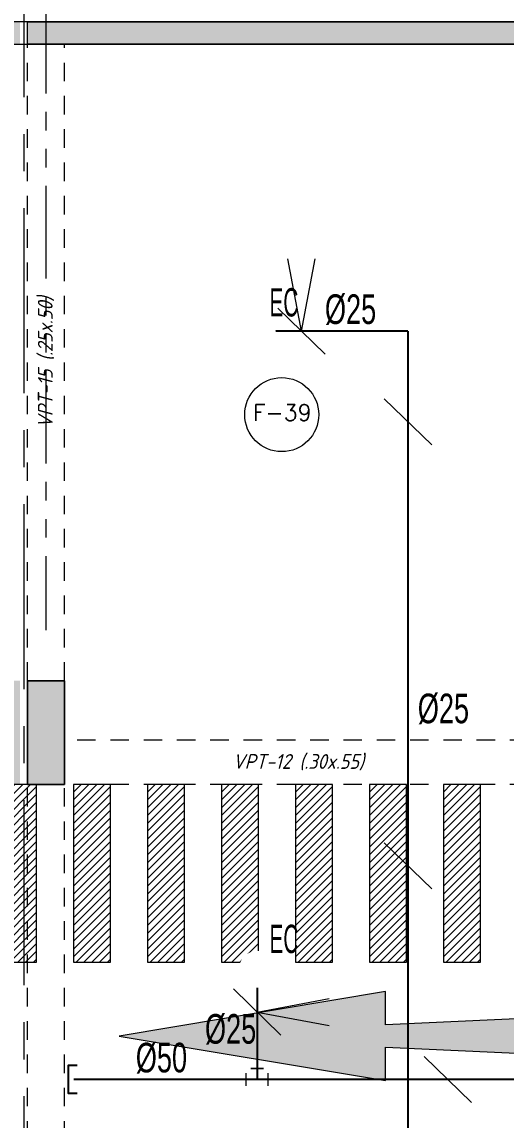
# Model space of a CAD drawing. Header units: millimetres. Extents: x 2085 to 2829, y 1352 to 1631.
# Drawn here: x 2156.79 to 2160.06, y 1451.82 to 1459.24 of the extents above; entities that cross this region are included whole.
import ezdxf
from ezdxf.enums import TextEntityAlignment as Align

# ---------------------------------------------------------------- set-up
doc = ezdxf.new("R2010")
doc.units = ezdxf.units.MM
doc.set_wipeout_variables(frame=1)
for name, pattern in [('CENTER', [2, 1.25, -0.25, 0.25, -0.25]), ('HIDDEN', [0.375, 0.25, -0.125]), ('HIDDEN2', [0.1875, 0.125, -0.0625]), ('PHANTOM', [2.5, 1.25, -0.25, 0.25, -0.25, 0.25, -0.25]), ('PHANTOM2', [1.25, 0.625, -0.125, 0.125, -0.125, 0.125, -0.125])]:
    doc.linetypes.add(name, pattern=pattern)
doc.layers.get('0').update_dxf_attribs({"color": 251, "lineweight": 9})
for name, color, linetype, lineweight in [('000 SOS 911 - ACCESORIOS ACI', 3, 'Continuous', 20), ('000 SOS 911 ACCESORIOS', 3, 'Continuous', 20), ('000 SOS 911 ROCIADORES', 5, 'Continuous', 25), ('000 SOS 911 TEXTOS ACI', 7, 'Continuous', 9), ('000 SOS 911 TUBERIA ACI', 3, 'Continuous', 25), ('A-EJES', 251, 'PHANTOM', 9), ('A-ESTRUCTURA-HATCH', 251, 'Continuous', 13), ('A-ESTRUCTURA-PLACAS', 251, 'Continuous', 13), ('A-ESTRUCTURA-VIGAS', 251, 'HIDDEN2', 13), ('A-MUROS', 251, 'Continuous', 9), ('A-NUMERO ESTAC', 251, 'Continuous', 13), ('A-TEXTO-INDICACIONES', 251, 'Continuous', 13), ('CIRCULACION PEATONAL', 251, 'Continuous', 13)]:
    doc.layers.add(name, color=color, linetype=linetype, lineweight=lineweight)
doc.layers.add('A-ETAPAS', color=251, linetype='Continuous', lineweight=9, plot=False)
doc.layers.add('A_50_Vigas Chata', color=251, linetype='HIDDEN', lineweight=13, plot=False)
doc.styles.add('APPIA -TEXTOS-GENERALES', font='isocp.shx', dxfattribs={"oblique": 15})
doc.styles.add('PIPE', font='ARIALN.TTF', dxfattribs={"width": 0.8})
doc.styles.add('ROMANS', font='romans.shx', dxfattribs={"width": 0.8})

# ---------------------------------------------------------------- blocks, each defined once
blk = doc.blocks.new('002')
at = {"layer": '000 SOS 911 ROCIADORES', "color": 5, "style": 'PIPE', "width": 0.641273}
blk.add_text('EC', height=0.14693, dxfattribs=at).set_placement((2884.5692, 1470.2615, 0), (2884.7191, 1470.2615, 0), align=Align.FIT)
blk.add_wipeout([(2884.6014, 1470.1768), (2884.6013, 1470.178), (2884.6013, 1470.1792), (2884.6013, 1470.1804), (2884.6012, 1470.1816), (2884.6012, 1470.1828), (2884.6011, 1470.184), (2884.601, 1470.1852), (2884.6009, 1470.1864), (2884.6007, 1470.1876), (2884.6006, 1470.1888), (2884.6004, 1470.19), (2884.6003, 1470.1911), (2884.6001, 1470.1923), (2884.5999, 1470.1935), (2884.5997, 1470.1947), (2884.5994, 1470.1959), (2884.5992, 1470.197), (2884.5989, 1470.1982), (2884.5987, 1470.1994), (2884.5984, 1470.2005), (2884.5981, 1470.2017), (2884.5977, 1470.2028), (2884.5974, 1470.204), (2884.5971, 1470.2051), (2884.5967, 1470.2063), (2884.5963, 1470.2074), (2884.5959, 1470.2085), (2884.5955, 1470.2097), (2884.5951, 1470.2108), (2884.5947, 1470.2119), (2884.5942, 1470.213), (2884.5938, 1470.2141), (2884.5933, 1470.2152), (2884.5928, 1470.2163), (2884.5923, 1470.2174), (2884.5918, 1470.2185), (2884.5912, 1470.2195), (2884.5907, 1470.2206), (2884.5901, 1470.2217), (2884.5896, 1470.2227), (2884.589, 1470.2238), (2884.5884, 1470.2248), (2884.5878, 1470.2258), (2884.5872, 1470.2269), (2884.5865, 1470.2279), (2884.5859, 1470.2289), (2884.5852, 1470.2299), (2884.5845, 1470.2309), (2884.5839, 1470.2318), (2884.5832, 1470.2328), (2884.5825, 1470.2338), (2884.5817, 1470.2347), (2884.581, 1470.2357), (2884.5803, 1470.2366), (2884.5795, 1470.2375), (2884.5787, 1470.2385), (2884.5779, 1470.2394), (2884.5772, 1470.2403), (2884.5764, 1470.2412), (2884.5755, 1470.242), (2884.5747, 1470.2429), (2884.5739, 1470.2438), (2884.573, 1470.2446), (2884.5722, 1470.2454), (2884.5713, 1470.2463), (2884.5704, 1470.2471), (2884.5695, 1470.2479), (2884.5686, 1470.2487), (2884.5677, 1470.2495), (2884.5668, 1470.2502), (2884.5659, 1470.251), (2884.565, 1470.2517), (2884.564, 1470.2525), (2884.5631, 1470.2532), (2884.5621, 1470.2539), (2884.5611, 1470.2546), (2884.5601, 1470.2553), (2884.5591, 1470.2559), (2884.5581, 1470.2566), (2884.5571, 1470.2573), (2884.5561, 1470.2579), (2884.5551, 1470.2585), (2884.5541, 1470.2591), (2884.553, 1470.2597), (2884.552, 1470.2603), (2884.5509, 1470.2609), (2884.5499, 1470.2614), (2884.5488, 1470.262), (2884.5477, 1470.2625), (2884.5467, 1470.263), (2884.5456, 1470.2635), (2884.5445, 1470.264), (2884.5434, 1470.2645), (2884.5423, 1470.2649), (2884.5412, 1470.2654), (2884.5401, 1470.2658), (2884.5389, 1470.2662), (2884.5378, 1470.2667), (2884.5367, 1470.267), (2884.5355, 1470.2674), (2884.5344, 1470.2678), (2884.5333, 1470.2681), (2884.5321, 1470.2685), (2884.5309, 1470.2688), (2884.5298, 1470.2691), (2884.5286, 1470.2694), (2884.5275, 1470.2697), (2884.5263, 1470.2699), (2884.5251, 1470.2702), (2884.524, 1470.2704), (2884.5228, 1470.2706), (2884.5216, 1470.2708), (2884.5204, 1470.271), (2884.5192, 1470.2712), (2884.518, 1470.2713), (2884.5169, 1470.2715), (2884.5157, 1470.2716), (2884.5145, 1470.2717), (2884.5133, 1470.2718), (2884.5121, 1470.2719), (2884.5109, 1470.272), (2884.5097, 1470.272), (2884.5085, 1470.2721), (2884.5073, 1470.2721), (2884.5061, 1470.2721), (2884.5049, 1470.2721), (2884.5037, 1470.2721), (2884.5025, 1470.272), (2884.5013, 1470.272), (2884.5001, 1470.2719), (2884.4989, 1470.2718), (2884.4977, 1470.2717), (2884.4965, 1470.2716), (2884.4954, 1470.2715), (2884.4942, 1470.2713), (2884.493, 1470.2712), (2884.4918, 1470.271), (2884.4906, 1470.2708), (2884.4894, 1470.2706), (2884.4883, 1470.2704), (2884.4871, 1470.2702), (2884.4859, 1470.2699), (2884.4847, 1470.2697), (2884.4836, 1470.2694), (2884.4824, 1470.2691), (2884.4813, 1470.2688), (2884.4801, 1470.2685), (2884.479, 1470.2681), (2884.4778, 1470.2678), (2884.4767, 1470.2674), (2884.4755, 1470.267), (2884.4744, 1470.2667), (2884.4733, 1470.2662), (2884.4722, 1470.2658), (2884.471, 1470.2654), (2884.4699, 1470.2649), (2884.4688, 1470.2645), (2884.4677, 1470.264), (2884.4666, 1470.2635), (2884.4655, 1470.263), (2884.4645, 1470.2625), (2884.4634, 1470.262), (2884.4623, 1470.2614), (2884.4613, 1470.2609), (2884.4602, 1470.2603), (2884.4592, 1470.2597), (2884.4581, 1470.2591), (2884.4571, 1470.2585), (2884.4561, 1470.2579), (2884.4551, 1470.2573), (2884.4541, 1470.2566), (2884.4531, 1470.2559), (2884.4521, 1470.2553), (2884.4511, 1470.2546), (2884.4501, 1470.2539), (2884.4492, 1470.2532), (2884.4482, 1470.2525), (2884.4473, 1470.2517), (2884.4463, 1470.251), (2884.4454, 1470.2502), (2884.4445, 1470.2495), (2884.4436, 1470.2487), (2884.4427, 1470.2479), (2884.4418, 1470.2471), (2884.4409, 1470.2463), (2884.44, 1470.2454), (2884.4392, 1470.2446), (2884.4383, 1470.2438), (2884.4375, 1470.2429), (2884.4367, 1470.242), (2884.4359, 1470.2412), (2884.4351, 1470.2403), (2884.4343, 1470.2394), (2884.4335, 1470.2385), (2884.4327, 1470.2375), (2884.432, 1470.2366), (2884.4312, 1470.2357), (2884.4305, 1470.2347), (2884.4298, 1470.2338), (2884.429, 1470.2328), (2884.4283, 1470.2318), (2884.4277, 1470.2309), (2884.427, 1470.2299), (2884.4263, 1470.2289), (2884.4257, 1470.2279), (2884.425, 1470.2269), (2884.4244, 1470.2258), (2884.4238, 1470.2248), (2884.4232, 1470.2238), (2884.4226, 1470.2227), (2884.4221, 1470.2217), (2884.4215, 1470.2206), (2884.421, 1470.2195), (2884.4204, 1470.2185), (2884.4199, 1470.2174), (2884.4194, 1470.2163), (2884.4189, 1470.2152), (2884.4185, 1470.2141), (2884.418, 1470.213), (2884.4175, 1470.2119), (2884.4171, 1470.2108), (2884.4167, 1470.2097), (2884.4163, 1470.2085), (2884.4159, 1470.2074), (2884.4155, 1470.2063), (2884.4152, 1470.2051), (2884.4148, 1470.204), (2884.4145, 1470.2028), (2884.4142, 1470.2017), (2884.4138, 1470.2005), (2884.4136, 1470.1994), (2884.4133, 1470.1982), (2884.413, 1470.197), (2884.4128, 1470.1959), (2884.4125, 1470.1947), (2884.4123, 1470.1935), (2884.4121, 1470.1923), (2884.4119, 1470.1911), (2884.4118, 1470.19), (2884.4116, 1470.1888), (2884.4115, 1470.1876), (2884.4113, 1470.1864), (2884.4112, 1470.1852), (2884.4111, 1470.184), (2884.411, 1470.1828), (2884.411, 1470.1816), (2884.4109, 1470.1804), (2884.4109, 1470.1792), (2884.4109, 1470.178), (2884.4109, 1470.1768), (2884.4109, 1470.1756), (2884.4109, 1470.1744), (2884.4109, 1470.1732), (2884.411, 1470.172), (2884.411, 1470.1709), (2884.4111, 1470.1697), (2884.4112, 1470.1685), (2884.4113, 1470.1673), (2884.4115, 1470.1661), (2884.4116, 1470.1649), (2884.4118, 1470.1637), (2884.4119, 1470.1625), (2884.4121, 1470.1613), (2884.4123, 1470.1602), (2884.4125, 1470.159), (2884.4128, 1470.1578), (2884.413, 1470.1566), (2884.4133, 1470.1555), (2884.4136, 1470.1543), (2884.4138, 1470.1531), (2884.4142, 1470.152), (2884.4145, 1470.1508), (2884.4148, 1470.1497), (2884.4152, 1470.1485), (2884.4155, 1470.1474), (2884.4159, 1470.1463), (2884.4163, 1470.1451), (2884.4167, 1470.144), (2884.4171, 1470.1429), (2884.4175, 1470.1418), (2884.418, 1470.1407), (2884.4185, 1470.1396), (2884.4189, 1470.1385), (2884.4194, 1470.1374), (2884.4199, 1470.1363), (2884.4204, 1470.1352), (2884.421, 1470.1341), (2884.4215, 1470.1331), (2884.4221, 1470.132), (2884.4226, 1470.1309), (2884.4232, 1470.1299), (2884.4238, 1470.1289), (2884.4244, 1470.1278), (2884.425, 1470.1268), (2884.4257, 1470.1258), (2884.4263, 1470.1248), (2884.427, 1470.1238), (2884.4277, 1470.1228), (2884.4283, 1470.1218), (2884.429, 1470.1208), (2884.4298, 1470.1199), (2884.4305, 1470.1189), (2884.4312, 1470.118), (2884.432, 1470.117), (2884.4327, 1470.1161), (2884.4335, 1470.1152), (2884.4343, 1470.1143), (2884.4351, 1470.1134), (2884.4359, 1470.1125), (2884.4367, 1470.1116), (2884.4375, 1470.1108), (2884.4383, 1470.1099), (2884.4392, 1470.1091), (2884.44, 1470.1082), (2884.4409, 1470.1074), (2884.4418, 1470.1066), (2884.4427, 1470.1058), (2884.4436, 1470.105), (2884.4445, 1470.1042), (2884.4454, 1470.1034), (2884.4463, 1470.1027), (2884.4473, 1470.1019), (2884.4482, 1470.1012), (2884.4492, 1470.1005), (2884.4501, 1470.0998), (2884.4511, 1470.0991), (2884.4521, 1470.0984), (2884.4531, 1470.0977), (2884.4541, 1470.0971), (2884.4551, 1470.0964), (2884.4561, 1470.0958), (2884.4571, 1470.0952), (2884.4581, 1470.0945), (2884.4592, 1470.0939), (2884.4602, 1470.0934), (2884.4613, 1470.0928), (2884.4623, 1470.0922), (2884.4634, 1470.0917), (2884.4645, 1470.0912), (2884.4655, 1470.0906), (2884.4666, 1470.0901), (2884.4677, 1470.0897), (2884.4688, 1470.0892), (2884.4699, 1470.0887), (2884.471, 1470.0883), (2884.4722, 1470.0878), (2884.4733, 1470.0874), (2884.4744, 1470.087), (2884.4755, 1470.0866), (2884.4767, 1470.0862), (2884.4778, 1470.0859), (2884.479, 1470.0855), (2884.4801, 1470.0852), (2884.4813, 1470.0849), (2884.4824, 1470.0846), (2884.4836, 1470.0843), (2884.4847, 1470.084), (2884.4859, 1470.0837), (2884.4871, 1470.0835), (2884.4883, 1470.0833), (2884.4894, 1470.0831), (2884.4906, 1470.0829), (2884.4918, 1470.0827), (2884.493, 1470.0825), (2884.4942, 1470.0823), (2884.4954, 1470.0822), (2884.4965, 1470.0821), (2884.4977, 1470.082), (2884.4989, 1470.0819), (2884.5001, 1470.0818), (2884.5013, 1470.0817), (2884.5025, 1470.0817), (2884.5037, 1470.0816), (2884.5049, 1470.0816), (2884.5061, 1470.0816), (2884.5073, 1470.0816), (2884.5085, 1470.0816), (2884.5097, 1470.0817), (2884.5109, 1470.0817), (2884.5121, 1470.0818), (2884.5133, 1470.0819), (2884.5145, 1470.082), (2884.5157, 1470.0821), (2884.5169, 1470.0822), (2884.518, 1470.0823), (2884.5192, 1470.0825), (2884.5204, 1470.0827), (2884.5216, 1470.0829), (2884.5228, 1470.0831), (2884.524, 1470.0833), (2884.5251, 1470.0835), (2884.5263, 1470.0837), (2884.5275, 1470.084), (2884.5286, 1470.0843), (2884.5298, 1470.0846), (2884.5309, 1470.0849), (2884.5321, 1470.0852), (2884.5333, 1470.0855), (2884.5344, 1470.0859), (2884.5355, 1470.0862), (2884.5367, 1470.0866), (2884.5378, 1470.087), (2884.5389, 1470.0874), (2884.5401, 1470.0878), (2884.5412, 1470.0883), (2884.5423, 1470.0887), (2884.5434, 1470.0892), (2884.5445, 1470.0897), (2884.5456, 1470.0901), (2884.5467, 1470.0906), (2884.5477, 1470.0912), (2884.5488, 1470.0917), (2884.5499, 1470.0922), (2884.5509, 1470.0928), (2884.552, 1470.0934), (2884.553, 1470.0939), (2884.5541, 1470.0945), (2884.5551, 1470.0952), (2884.5561, 1470.0958), (2884.5571, 1470.0964), (2884.5581, 1470.0971), (2884.5591, 1470.0977), (2884.5601, 1470.0984), (2884.5611, 1470.0991), (2884.5621, 1470.0998), (2884.5631, 1470.1005), (2884.564, 1470.1012), (2884.565, 1470.1019), (2884.5659, 1470.1027), (2884.5668, 1470.1034), (2884.5677, 1470.1042), (2884.5686, 1470.105), (2884.5695, 1470.1058), (2884.5704, 1470.1066), (2884.5713, 1470.1074), (2884.5722, 1470.1082), (2884.573, 1470.1091), (2884.5739, 1470.1099), (2884.5747, 1470.1108), (2884.5755, 1470.1116), (2884.5764, 1470.1125), (2884.5772, 1470.1134), (2884.5779, 1470.1143), (2884.5787, 1470.1152), (2884.5795, 1470.1161), (2884.5803, 1470.117), (2884.581, 1470.118), (2884.5817, 1470.1189), (2884.5825, 1470.1199), (2884.5832, 1470.1208), (2884.5839, 1470.1218), (2884.5845, 1470.1228), (2884.5852, 1470.1238), (2884.5859, 1470.1248), (2884.5865, 1470.1258), (2884.5872, 1470.1268), (2884.5878, 1470.1278), (2884.5884, 1470.1289), (2884.589, 1470.1299), (2884.5896, 1470.1309), (2884.5901, 1470.132), (2884.5907, 1470.1331), (2884.5912, 1470.1341), (2884.5918, 1470.1352), (2884.5923, 1470.1363), (2884.5928, 1470.1374), (2884.5933, 1470.1385), (2884.5938, 1470.1396), (2884.5942, 1470.1407), (2884.5947, 1470.1418), (2884.5951, 1470.1429), (2884.5955, 1470.144), (2884.5959, 1470.1451), (2884.5963, 1470.1463), (2884.5967, 1470.1474), (2884.5971, 1470.1485), (2884.5974, 1470.1497), (2884.5977, 1470.1508), (2884.5981, 1470.152), (2884.5984, 1470.1531), (2884.5987, 1470.1543), (2884.5989, 1470.1555), (2884.5992, 1470.1566), (2884.5994, 1470.1578), (2884.5997, 1470.159), (2884.5999, 1470.1602), (2884.6001, 1470.1613), (2884.6003, 1470.1625), (2884.6004, 1470.1637), (2884.6006, 1470.1649), (2884.6007, 1470.1661), (2884.6009, 1470.1673), (2884.601, 1470.1685), (2884.6011, 1470.1697), (2884.6012, 1470.1709), (2884.6012, 1470.172), (2884.6013, 1470.1732), (2884.6013, 1470.1744), (2884.6013, 1470.1756)]).translate(0, 0, 0).dxf.layer = '000 SOS 911 ROCIADORES'
blk = doc.blocks.new('003')
at = {"layer": '000 SOS 911 ROCIADORES', "xscale": 1.3, "yscale": 1.3, "zscale": 1.3}
blk.add_blockref('002', (-841.8386, -416.7664, 0), dxfattribs=at)
blk = doc.blocks.new('007')
at = {"layer": '000 SOS 911 - ACCESORIOS ACI'}
for q in [(26830.8377, -4054.7652, 0), (26831.0221, -4054.7652, 0)]:
    blk.add_line((26830.9299, -4055.2525, 0), q, dxfattribs=at)
blk = doc.blocks.new('ACCS.ELBOW.90')
at = {"layer": '000 SOS 911 - ACCESORIOS ACI', "color": 100}
for p, q in [((0.098, 0.168), (-0.098, 0.168)), ((0.168, -0.098), (0.168, 0.098))]:
    blk.add_line(p, q, dxfattribs=at)
at = {"layer": '000 SOS 911 - ACCESORIOS ACI', "color": 9}
for p in [(0, 0.168), (0.168, 0)]:
    blk.add_line(p, (0, 0), dxfattribs=at)
blk = doc.blocks.new('EST P2')
at = {"layer": 'A-ESTRUCTURA-HATCH'}
h = blk.add_hatch(color=256, dxfattribs=at)
h.dxf.hatch_style = 1
h.paths.add_polyline_path([(-19.4245, 5.95), (-23.3744, 5.95), (-23.3744, 4.9999), (-25.49, 4.9999), (-25.49, 4.85), (-23.2244, 4.85), (-23.2244, 5.75), (-19.5746, 5.75), (-19.5746, 4.85), (-18.03, 4.85), (-18.03, 4.9999), (-19.4246, 4.9999)])
h.paths.add_polyline_path([(-25.54, 4.9999), (-32.4, 4.9998), (-32.4, 4.85), (-25.54, 4.85)])
h.paths.add_polyline_path([(-32.45, 4.9998), (-39.91, 4.9998), (-39.91, 4.85), (-32.45, 4.85)])
h.paths.add_polyline_path([(-39.96, 4.9998), (-44.735, 4.9997), (-44.735, 4.85), (-39.96, 4.85)])
h.paths.add_polyline_path([(-44.785, 5.05), (-45.035, 5.05), (-45.035, 0.15), (-47.24, 0.15), (-47.24, -0.15), (-44.785, -0.15)])
h.paths.add_polyline_path([(-46.99, -0.2), (-47.24, -0.2), (-47.24, -6.1), (-46.99, -6.1)])
h.paths.add_polyline_path([(-46.99, -6.15), (-47.24, -6.15), (-47.24, -11.4), (-46.99, -11.4)])
h.paths.add_polyline_path([(-39.96, -11.15), (-46.94, -11.15), (-46.94, -11.3), (-39.96, -11.3)])
h.paths.add_polyline_path([(-32.45, -11.15), (-39.91, -11.15), (-39.91, -11.3), (-32.45, -11.3)])
h.paths.add_polyline_path([(-25.54, -11.15), (-32.4, -11.15), (-32.4, -11.3), (-25.54, -11.3)])
h.paths.add_polyline_path([(-18.03, -11.15), (-25.49, -11.15), (-25.49, -11.3), (-18.03, -11.3)])
h.paths.add_polyline_path([(-11.12, -11.15), (-17.98, -11.15), (-17.98, -11.3), (-11.12, -11.3)])
h.paths.add_polyline_path([(-3.61, -11.1501), (-11.07, -11.15), (-11.07, -11.3), (-3.61, -11.3001)])
h.paths.add_polyline_path([(3.6, -11.15), (-3.56, -11.15), (-3.56, -11.3001), (3.6, -11.3001)])
h.paths.add_polyline_path([(12.2, -11.15), (3.65, -11.15), (3.65, -11.3001), (12.2, -11.3001)])
h.paths.add_polyline_path([(18.02, -11.15), (12.25, -11.15), (12.25, -11.3001), (18.02, -11.3001)])
h.paths.add_polyline_path([(23.02, -11.15), (18.07, -11.15), (18.07, -11.3001), (23.02, -11.3001)])
h.paths.add_polyline_path([(30.23, -11.15), (23.07, -11.15), (23.07, -11.3001), (30.23, -11.3001)])
h.paths.add_polyline_path([(35.53, -11.15), (30.28, -11.15), (30.28, -11.3001), (35.53, -11.3001)])
h.paths.add_polyline_path([(43.04, -11.1501), (35.58, -11.1501), (35.58, -11.3), (43.04, -11.3)])
h.paths.add_polyline_path([(49.95, -11.1501), (43.09, -11.1501), (43.09, -11.3), (49.95, -11.3)])
h.paths.add_polyline_path([(57.46, -11.1501), (50, -11.1501), (50, -11.3), (57.46, -11.3)])
h.paths.add_polyline_path([(64.37, -11.1501), (57.51, -11.1501), (57.51, -11.3), (64.37, -11.3)])
h.paths.add_polyline_path([(71.88, -11.1501), (64.42, -11.1501), (64.42, -11.3), (71.88, -11.3001)])
h.paths.add_polyline_path([(59.8007, -0.15), (60.0007, -0.15, -0.616916), (65.2721, 2.4964), (65.2722, -0.15), (65.4222, -0.15), (65.4221, 2.3777, -0.221665), (66.6007, -0.1499), (66.8007, -0.1499, 0.99999)], flags=0)
h.paths.add_polyline_path([(72.8007, -0.15), (73.0007, -0.15, 1), (53.6007, -0.15), (53.8007, -0.15, -1)])
h.paths.add_polyline_path([(53.3757, 5), (51.865, 5), (51.865, 4.85), (53.3757, 4.85)])
h.paths.add_polyline_path([(51.865, 5), (47.915, 5), (47.915, -0.15), (50.25, -0.15), (50.25, 0), (48.065, 0), (48.065, 2.05), (50.015, 2.05), (50.015, 2.2), (48.065, 2.2), (48.065, 4.85), (51.715, 4.85), (51.715, 1.9), (51.865, 1.9), (51.865, 4.85), (51.865, 4.85)])
h.paths.add_polyline_path([(47.865, 5), (43.09, 5), (43.09, 4.85), (47.865, 4.85)])
h.paths.add_polyline_path([(43.04, 5), (35.58, 5), (35.58, 4.85), (43.04, 4.85)])
h.paths.add_polyline_path([(32.7261, 5.9498), (28.7761, 5.9498), (28.7761, 5), (23.07, 5), (23.07, 4.85), (28.9261, 4.85), (28.9261, 5.7498), (32.5761, 5.7498), (32.5761, 4.85), (35.53, 4.85), (35.53, 5), (32.7261, 5)])
h.paths.add_polyline_path([(23.02, 5), (18.07, 5), (18.07, 4.85), (23.02, 4.85)])
h.paths.add_polyline_path([(18.02, 5), (12.25, 5), (12.25, 4.85), (18.02, 4.85)])
h.paths.add_polyline_path([(12.2, 5), (5.8757, 5), (5.8757, 4.85), (12.2, 4.85)])
h.paths.add_polyline_path([(3.7748, 5), (-3.56, 5), (-3.56, 4.85), (-0.175, 4.85), (-0.175, -0.1506), (1.925, -0.1506), (1.925, -0.0004), (-0.0249, 0), (-0.0249, 2.05), (3.7748, 2.0501), (3.7748, 2.2), (-0.0249, 2.2), (-0.0249, 4.85), (3.6248, 4.85), (3.6248, 3.1999), (3.7748, 3.1999)])
h.paths.add_polyline_path([(-3.61, 5), (-11.07, 5), (-11.07, 4.85), (-3.61, 4.85)])
h.paths.add_polyline_path([(-11.12, 5), (-17.98, 4.9999), (-17.98, 4.85), (-11.12, 4.85)])
h = blk.add_hatch(color=256, dxfattribs=at)
h.dxf.hatch_style = 1
h.paths.add_polyline_path([(-3.56, -6.15), (-3.31, -6.15), (-3.31, -6.85), (-3.56, -6.85)])
h.paths.add_polyline_path([(-3.56, 0.55), (-3.31, 0.55), (-3.31, -0.15), (-3.56, -0.15)])
h.paths.add_polyline_path([(-3.86, -6.15), (-3.61, -6.15), (-3.61, -6.85), (-3.86, -6.85)])
h.paths.add_polyline_path([(-3.86, 0.55), (-3.61, 0.55), (-3.61, -0.15), (-3.86, -0.15)])
h.paths.add_polyline_path([(-11.07, -6.15), (-10.82, -6.15), (-10.82, -6.85), (-11.07, -6.85)])
h.paths.add_polyline_path([(-11.07, 0.55), (-10.82, 0.55), (-10.82, -0.15), (-11.07, -0.15)])
h.paths.add_polyline_path([(-18.28, -6.15), (-18.03, -6.15), (-18.03, -6.85), (-18.28, -6.85)])
h.paths.add_polyline_path([(-18.28, 0.55), (-18.03, 0.55), (-18.03, -0.15), (-18.28, -0.15)])
h.paths.add_polyline_path([(-25.49, -6.15), (-25.24, -6.15), (-25.24, -6.85), (-25.49, -6.85)])
h.paths.add_polyline_path([(-25.49, 0.55), (-25.24, 0.55), (-25.24, -0.15), (-25.49, -0.15)])
h.paths.add_polyline_path([(-32.7, -6.15), (-32.45, -6.15), (-32.45, -6.85), (-32.7, -6.85)])
h.paths.add_polyline_path([(-32.7, 0.55), (-32.45, 0.55), (-32.45, -0.15), (-32.7, -0.15)])
h.paths.add_polyline_path([(-39.91, -6.15), (-39.66, -6.15), (-39.66, -6.85), (-39.91, -6.85)])
h.paths.add_polyline_path([(-39.91, 0.55), (-39.66, 0.55), (-39.66, -0.15), (-39.91, -0.15)])
h.paths.add_polyline_path([(3.65, -6.15), (3.9, -6.15), (3.9, -6.85), (3.65, -6.85)])
h.paths.add_polyline_path([(3.6264, 0.55), (3.9, 0.55), (3.9, -0.15), (3.6264, -0.15)])
h.paths.add_polyline_path([(42.79, -6.15), (43.04, -6.15), (43.04, -6.85), (42.79, -6.85)])
h.paths.add_polyline_path([(42.79, 0.55), (43.04, 0.55), (43.04, -0.15), (42.79, -0.15)])
h.paths.add_polyline_path([(35.58, -6.15), (35.83, -6.15), (35.83, -6.85), (35.58, -6.85)])
h.paths.add_polyline_path([(35.58, 0.55), (35.83, 0.55), (35.83, -0.15), (35.58, -0.15)])
h.paths.add_polyline_path([(35.28, -6.15), (35.53, -6.15), (35.53, -6.85), (35.28, -6.85)])
h.paths.add_polyline_path([(35.28, 0.55), (35.53, 0.55), (35.53, -0.15), (35.28, -0.15)])
h.paths.add_polyline_path([(30.28, -6.15), (30.53, -6.15), (30.53, -6.85), (30.28, -6.85)])
h.paths.add_polyline_path([(30.28, 0.55), (30.53, 0.55), (30.53, -0.15), (30.28, -0.15)])
h.paths.add_polyline_path([(23.07, -6.15), (23.32, -6.15), (23.32, -6.85), (23.07, -6.85)])
h.paths.add_polyline_path([(23.07, 0.55), (23.32, 0.55), (23.32, -0.15), (23.07, -0.15)])
h.paths.add_polyline_path([(18.07, -6.15), (18.32, -6.15), (18.32, -6.85), (18.07, -6.85)])
h.paths.add_polyline_path([(18.07, 0.55), (18.32, 0.55), (18.32, -0.15), (18.07, -0.15)])
h.paths.add_polyline_path([(10.86, -6.15), (11.11, -6.15), (11.11, -6.85), (10.86, -6.85)])
h.paths.add_polyline_path([(10.86, 0.55), (11.11, 0.55), (11.11, -0.15), (10.86, -0.15)])
h.paths.add_polyline_path([(71.63, -6.15), (71.88, -6.15), (71.88, -6.85), (71.63, -6.85)])
h.paths.add_polyline_path([(64.42, -6.15), (64.67, -6.15), (64.67, -6.85), (64.42, -6.85)])
h.paths.add_polyline_path([(57.21, -6.15), (57.46, -6.15), (57.46, -6.85), (57.21, -6.85)])
h.paths.add_polyline_path([(50, -6.15), (50.25, -6.15), (50.25, -6.85), (50, -6.85)])
at = {"layer": 'A-ESTRUCTURA-PLACAS'}
for points in [[(1.925, -0.1506), (-0.175, -0.1506), (-0.175, 4.85), (-3.56, 4.85), (-3.56, 5), (3.7748, 5), (3.7748, 3.1999), (3.6248, 3.1999), (3.6248, 4.85), (-0.0249, 4.85), (-0.0249, 2.2), (3.7748, 2.2), (3.7748, 2.0501), (-0.0249, 2.05), (-0.0249, 0), (1.925, -0.0004)], [(-3.56, 0.55), (-3.31, 0.55), (-3.31, -0.15), (-3.56, -0.15)]]:
    blk.add_lwpolyline(points, close=True, dxfattribs=at)
at = {"layer": 'A-ESTRUCTURA-VIGAS'}
for points in [[(-3.56, 0.55), (-3.56, 4.85)], [(-3.31, 0.55), (-3.31, 4.85)], [(-0.175, 0.1494), (-3.31, 0.1494)], [(-3.56, -6.15), (-3.56, -0.15)], [(-3.31, -6.15), (-3.31, -0.15)], [(-0.175, -0.1506), (-3.31, -0.1506)]]:
    blk.add_lwpolyline(points, dxfattribs=at)
at = {"layer": 'A_50_Vigas Chata', "insert": (-3.435, 2.7002), "char_height": 0.1, "attachment_point": 5, "rotation": 90, "style": 'APPIA -TEXTOS-GENERALES'}
blk.add_mtext('VPT-15 (.25x.50)', dxfattribs=at)
at = {"layer": 'A_50_Vigas Chata', "insert": (-1.7301, -0.0004), "char_height": 0.1, "attachment_point": 5, "style": 'APPIA -TEXTOS-GENERALES'}
blk.add_mtext('VPT-12 (.30x.55)', dxfattribs=at)
blk = doc.blocks.new('EJES 1P')
at = {"layer": 'A-EJES', "linetype": 'PHANTOM2'}
blk.add_lwpolyline([(41.5743, 5.0924), (41.5743, -4.1582)], dxfattribs=at)
blk = doc.blocks.new('*U110')
at = {"layer": 'CIRCULACION PEATONAL'}
h = blk.add_hatch(dxfattribs=at)
h.set_pattern_fill('ANSI31', color=256, scale=0.3)
h.set_pattern_definition([(45, (61.750368, 0), (-0.0265165, 0.0265165), [])])
h.paths.add_polyline_path([(62.0474, 0.2275), (61.7974, 0.2275), (61.7974, -0.9725), (62.0474, -0.9725)])
h = blk.add_hatch(dxfattribs=at)
h.set_pattern_fill('ANSI31', color=256, scale=0.3)
h.set_pattern_definition([(45, (62.250368, 0), (-0.0265165, 0.0265165), [])])
h.paths.add_polyline_path([(62.5474, 0.2275), (62.2974, 0.2275), (62.2974, -0.9725), (62.5474, -0.9725)])
h = blk.add_hatch(dxfattribs=at)
h.set_pattern_fill('ANSI31', color=256, scale=0.3)
h.set_pattern_definition([(45, (62.750368, 0), (-0.0265165, 0.0265165), [])])
h.paths.add_polyline_path([(63.0474, 0.2275), (62.7974, 0.2275), (62.7974, -0.9725), (63.0474, -0.9725)])
h = blk.add_hatch(dxfattribs=at)
h.set_pattern_fill('ANSI31', color=256, scale=0.3)
h.set_pattern_definition([(45, (63.250368, 0), (-0.0265165, 0.0265165), [])])
h.paths.add_polyline_path([(63.5474, 0.2275), (63.2974, 0.2275), (63.2974, -0.9725), (63.5474, -0.9725)])
h = blk.add_hatch(dxfattribs=at)
h.set_pattern_fill('ANSI31', color=256, scale=0.3)
h.set_pattern_definition([(45, (63.750368, 0), (-0.0265165, 0.0265165), [])])
h.paths.add_polyline_path([(64.0474, 0.2275), (63.7974, 0.2275), (63.7974, -0.9725), (64.0474, -0.9725)])
h = blk.add_hatch(dxfattribs=at)
h.set_pattern_fill('ANSI31', color=256, scale=0.3)
h.set_pattern_definition([(45, (64.250368, 0), (-0.0265165, 0.0265165), [])])
h.paths.add_polyline_path([(64.5474, 0.2275), (64.2974, 0.2275), (64.2974, -0.9725), (64.5474, -0.9725)])
h = blk.add_hatch(dxfattribs=at)
h.set_pattern_fill('ANSI31', color=256, scale=0.3)
h.set_pattern_definition([(45, (64.750368, 0), (-0.0265165, 0.0265165), [])])
h.paths.add_polyline_path([(65.0474, 0.2275), (64.7974, 0.2275), (64.7974, -0.9725), (65.0474, -0.9725)])
for points in [[(61.7974, -0.9725), (62.0474, -0.9725), (62.0474, 0.2275), (61.7974, 0.2275)], [(62.2974, -0.9725), (62.5474, -0.9725), (62.5474, 0.2275), (62.2974, 0.2275)], [(62.7974, -0.9725), (63.0474, -0.9725), (63.0474, 0.2275), (62.7974, 0.2275)], [(63.2974, -0.9725), (63.5474, -0.9725), (63.5474, 0.2275), (63.2974, 0.2275)], [(63.7974, -0.9725), (64.0474, -0.9725), (64.0474, 0.2275), (63.7974, 0.2275)], [(64.2974, -0.9725), (64.5474, -0.9725), (64.5474, 0.2275), (64.2974, 0.2275)], [(64.7974, -0.9725), (65.0474, -0.9725), (65.0474, 0.2275), (64.7974, 0.2275)]]:
    blk.add_lwpolyline(points, close=True, dxfattribs=at)
blk = doc.blocks.new('PO_GUARDIA CIVIL ESQ FAISANES_PLANTAS_Sotanos_REVA_2022.01.24 - copia$0$XREF_SOTANOS - ETAPA 1-2020.06.26$0$frr')
at = {"transparency": 33554687}
blk.add_hatch(color=8, dxfattribs=at).paths.add_polyline_path([(0.0018, -0.0107), (-0.0018, -0.0107), (-0.3, -1.8), (-0.075, -1.8), (-0.2, -4.5), (0.2, -4.5), (0.075, -1.8), (0.3, -1.8)])
at = {"color": 7}
blk.add_lwpolyline([(-0.2, -4.5), (0.2, -4.5), (0.075, -1.8), (0.3, -1.8), (0, 0), (-0.3, -1.8), (-0.075, -1.8)], close=True, dxfattribs=at)
blk = doc.blocks.new('EJE')
at = {"linetype": 'Continuous'}
blk.add_circle((0, 0), 0.5, dxfattribs=at)
at = {"layer": 'A-TEXTO-INDICACIONES', "style": 'ROMANS'}
blk.add_attdef('EJE', text='', height=0.22, rotation=0, dxfattribs=at).set_placement((0.007, 0.028), align=Align.MIDDLE_CENTER)

msp = doc.modelspace()

# ---------------------------------------------------------------- linework, layer by layer
at = {"layer": '000 SOS 911 - ACCESORIOS ACI'}
for p, q in [((2158.842, 1456.9942), (2158.5217, 1457.3051)), ((2159.5613, 1456.3814), (2159.241, 1456.6923)), ((2159.5613, 1453.3814), (2159.241, 1453.6923)), ((2158.542, 1452.3942), (2158.2217, 1452.7051)), ((2159.8299, 1451.9383), (2159.5096, 1452.2492))]:
    msp.add_line(p, q, dxfattribs=at)
at = {"layer": '000 SOS 911 TUBERIA ACI'}
for points in [[(2159.4006, 1457.1496), (2158.3819, 1457.1496)], [(2159.4006, 1457.1496), (2159.4006, 1444.9996)], [(2158.3819, 1452.8496), (2158.3819, 1452.0938)], [(2157.1649, 1451.9981), (2157.1061, 1451.9981), (2157.1061, 1452.1895), (2157.1649, 1452.1895)], [(2183.5856, 1452.0938), (2157.1434, 1452.0938)]]:
    msp.add_lwpolyline(points, dxfattribs=at)
at = {"layer": 'A-ETAPAS', "linetype": 'CENTER'}
msp.add_line((2156.8052, 1463.9799), (2156.8052, 1441.8248), dxfattribs=at)
at = {"layer": 'A-ETAPAS', "color": 4, "linetype": 'CENTER'}
msp.add_line((2156.8056, 1463.9802), (2156.8056, 1441.8252), dxfattribs=at)
at = {"layer": 'A-MUROS'}
for p, q in [((2164.1652, 1459.2375), (2143.0102, 1459.2375)), ((2115.6052, 1459.0875), (2160.2152, 1459.0875))]:
    msp.add_line(p, q, dxfattribs=at)
msp.add_lwpolyline([(2156.8302, 1454.0875), (2157.0802, 1454.0875), (2157.0802, 1454.7875), (2156.8302, 1454.7875)], close=True, dxfattribs=at)

# ---------------------------------------------------------------- block references
for name, p in [('EJES 1P', (2115.3808, 1459.2875)), ('EST P2', (2160.3902, 1454.2375))]:
    msp.add_blockref(name, p)
at = {"rotation": 180.0005141974605}
msp.add_blockref('*U110', (2221.6875, 1453.1151), dxfattribs=at)
at = {"transparency": 33554483, "rotation": 90}
msp.add_blockref('PO_GUARDIA CIVIL ESQ FAISANES_PLANTAS_Sotanos_REVA_2022.01.24 - copia$0$XREF_SOTANOS - ETAPA 1-2020.06.26$0$frr', (2157.4502, 1452.3875), dxfattribs=at)
msp.add_blockref('PO_GUARDIA CIVIL ESQ FAISANES_PLANTAS_Sotanos_REVA_2022.01.24 - copia$0$XREF_SOTANOS - ETAPA 1-2020.06.26$0$frr', (2157.4502, 1452.3875), dxfattribs=at)
at = {"layer": '000 SOS 911 - ACCESORIOS ACI'}
for xscale, yscale, zscale, rotation in [(-0.4394526855468786, 0.4394526855468736, 0.4394526855468736, 359.9974143215402), (0.4394526855468787, 0.4394526855468787, 0.4394526855468787, 0.002585678459824782)]:
    msp.add_blockref('ACCS.ELBOW.90', (2158.3819, 1452.0938), dxfattribs=dict(at, xscale=xscale, yscale=yscale, zscale=zscale, rotation=rotation))
at = {"layer": '000 SOS 911 ACCESORIOS'}
msp.add_blockref('007', (-24672.248, 5512.4021, 0), dxfattribs=at)
at = {"layer": '000 SOS 911 ACCESORIOS', "rotation": 270}
msp.add_blockref('007', (6213.6343, 28283.4795, 0), dxfattribs=at)
at = {"layer": 'A-NUMERO ESTAC', "xscale": 0.5, "yscale": 0.5, "zscale": 0.5}
msp.add_blockref('EJE', (2158.5481, 1456.5848), dxfattribs=at).add_auto_attribs({'EJE': 'F-39'})

# ---------------------------------------------------------------- texts
at = {"layer": '000 SOS 911 TEXTOS ACI', "char_height": 0.2, "attachment_point": 1, "style": 'PIPE'}
for s, insert in [('%%C25', (2158.8398, 1457.3974, 0.0001)), ('%%C25', (2159.4674, 1454.7003, 0.0001)), ('%%C25', (2158.0293, 1452.5357, 0.0001)), ('%%C50', (2157.5619, 1452.3416, 0.0001))]:
    msp.add_mtext_dynamic_manual_height_columns(s, width=0.550995, gutter_width=1.9152, heights=[0.0124], dxfattribs=dict(at, insert=insert))

# ---------------------------------------------------------------- next in the draw order: block references
at = {"layer": '000 SOS 911 ROCIADORES'}
for p in [(-749.636, -37.3255), (-749.636, -41.6255)]:
    msp.add_blockref('003', p, dxfattribs=at)

# ---------------------------------------------------------------- next in the draw order: block references
for p in [(-749.636, -37.3255), (-749.636, -41.6255)]:
    msp.add_blockref('003', p, dxfattribs=at)

doc.saveas('drawing.dxf')
